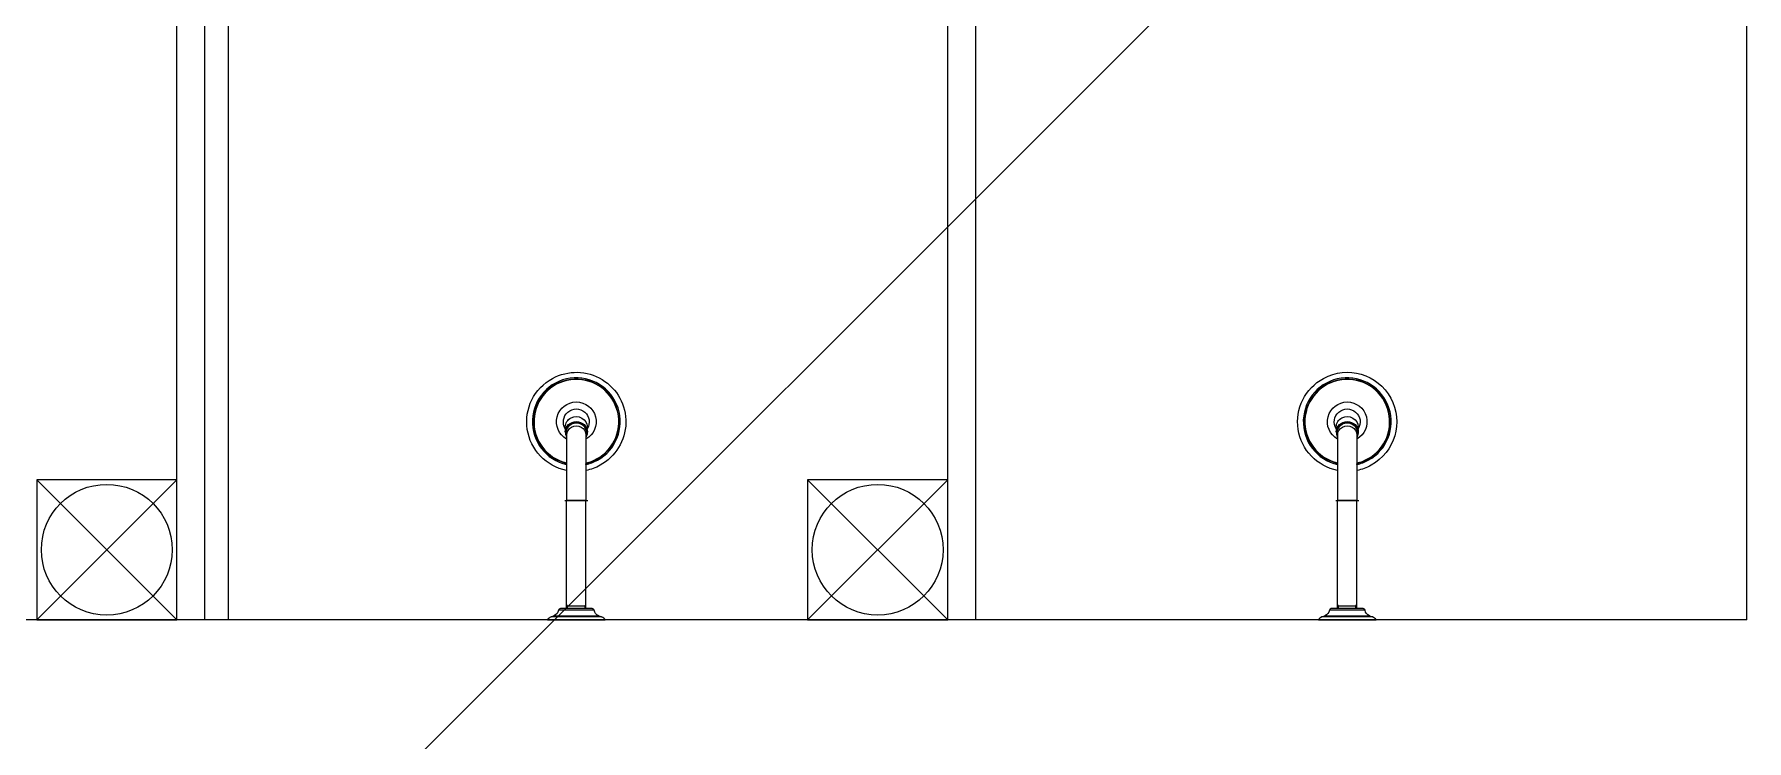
# Model space of a CAD drawing. Header units: millimetres. Extents: x 732 to 1037, y 127 to 299.
# Drawn here: x 735.025 to 736.858, y 278.494 to 279.25 of the extents above; entities that cross this region are included whole.
import ezdxf

# ---------------------------------------------------------------- set-up
doc = ezdxf.new("R2010")
doc.units = ezdxf.units.MM
doc.layers.add('I-ARQ', color=8, linetype='Continuous')

# ---------------------------------------------------------------- blocks, each defined once
blk = doc.blocks.new('A$C4CA24491')
at = {"layer": 'I-ARQ', "color": 2}
blk.add_line((0, 2.3468), (12.75, 15.0968), dxfattribs=at)

msp = doc.modelspace()

# ---------------------------------------------------------------- linework, layer by layer
at = {"layer": 'I-ARQ'}
for p, q in [((736.8576, 278.6231), (736.8576, 280.0231)), ((735.1776, 278.6231), (735.1776, 279.9831)), ((735.2076, 278.6231), (735.2076, 279.9831)), ((735.2326, 279.9831), (735.2326, 278.6231)), ((736.0026, 278.6231), (736.0026, 279.9831)), ((736.0326, 278.6231), (736.0326, 279.9831)), ((735.1776, 278.7731), (735.0276, 278.6231)), ((735.1776, 278.6231), (735.0276, 278.7731)), ((735.0276, 278.7731), (735.0276, 278.6231)), ((735.1776, 278.7731), (735.0276, 278.7731)), ((735.1776, 278.6231), (735.1776, 278.7731)), ((736.0026, 278.7731), (735.8526, 278.6231)), ((736.0026, 278.6231), (735.8526, 278.7731)), ((735.8526, 278.7731), (735.8526, 278.6231)), ((736.0026, 278.7731), (735.8526, 278.7731)), ((736.0026, 278.6231), (736.0026, 278.7731)), ((736.8576, 278.6231), (734.3826, 278.6231)), ((735.0276, 278.6231), (735.1776, 278.6231)), ((735.8526, 278.6231), (736.0026, 278.6231))]:
    msp.add_line(p, q, dxfattribs=at)
for points in [[(735.5947, 278.783, -0.700978), (735.5796, 278.8816, -1), (735.6305, 278.7885, -0.07613), (735.6154, 278.783)], [(736.4197, 278.783, -0.700978), (736.4046, 278.8816, -1), (736.4555, 278.7885, -0.07613), (736.4404, 278.783)], [(735.6154, 278.7893, 0.06962), (735.6276, 278.7939, 5.480122), (735.5947, 278.7893)], [(735.6154, 278.7893), (735.6154, 278.7906, 0.067971), (735.627, 278.795, 5.429636), (735.5947, 278.7906)], [(735.6154, 278.8166), (735.6154, 278.791, 0.067551), (735.6268, 278.7953, 5.416932), (735.5947, 278.791)], [(736.4404, 278.7893, 0.06962), (736.4526, 278.7939, 5.480122), (736.4197, 278.7893)], [(736.4404, 278.7893), (736.4404, 278.7906, 0.067971), (736.452, 278.795, 5.429636), (736.4197, 278.7906)], [(736.4404, 278.8166), (736.4404, 278.791, 0.067551), (736.4518, 278.7953, 5.416932), (736.4197, 278.791)], [(735.5947, 278.8166, -3.836175), (735.6154, 278.8166)], [(735.5933, 278.8277, -1.802734), (735.6168, 278.8277)], [(736.4197, 278.8166, -3.836175), (736.4404, 278.8166)], [(736.4183, 278.8277, -1.802734), (736.4418, 278.8277)], [(735.5933, 278.8296), (735.5933, 278.8241, 0.128945), (735.5947, 278.8189)], [(736.4183, 278.8296), (736.4183, 278.8241, 0.128945), (736.4197, 278.8189)], [(735.586, 278.6334, -0.280777), (735.5811, 278.6273)], [(735.6242, 278.6334, 0.377188), (735.6222, 278.6351), (735.588, 278.6351, 0.377188), (735.586, 278.6334)], [(735.629, 278.6273, -0.280777), (735.6242, 278.6334)], [(736.411, 278.6334, -0.280777), (736.4061, 278.6273)], [(736.4492, 278.6334, 0.377188), (736.4472, 278.6351), (736.413, 278.6351, 0.377188), (736.411, 278.6334)], [(736.454, 278.6273, -0.280777), (736.4492, 278.6334)], [(735.578, 278.6261, 0.164371), (735.5742, 278.6231), (735.636, 278.6231, 0.164371), (735.6322, 278.6261)], [(736.403, 278.6261, 0.164371), (736.3992, 278.6231), (736.461, 278.6231, 0.164371), (736.4572, 278.6261)]]:
    msp.add_lwpolyline(points, format="xyb", dxfattribs=at)
for points in [[(735.6168, 278.8277), (735.6168, 278.8296)], [(736.4418, 278.8277), (736.4418, 278.8296)], [(735.5947, 278.8261), (735.5947, 278.8166)], [(735.5947, 278.8166), (735.5947, 278.783)], [(735.6154, 278.8261), (735.6154, 278.8166)], [(735.6168, 278.8242), (735.6168, 278.8277)], [(736.4197, 278.8261), (736.4197, 278.8166)], [(736.4197, 278.8166), (736.4197, 278.783)], [(736.4404, 278.8261), (736.4404, 278.8166)], [(736.4418, 278.8242), (736.4418, 278.8277)], [(735.5947, 278.783), (735.5947, 278.7508)], [(735.6154, 278.7893), (735.6154, 278.783)], [(735.6154, 278.783), (735.6154, 278.7508)], [(736.4197, 278.783), (736.4197, 278.7508)], [(736.4404, 278.7893), (736.4404, 278.783)], [(736.4404, 278.783), (736.4404, 278.7508)], [(735.5927, 278.7508), (735.6175, 278.7508)], [(735.5947, 278.6351), (735.5947, 278.7508)], [(735.6154, 278.7508), (735.5947, 278.7508)], [(735.6154, 278.6351), (735.6154, 278.7508)], [(736.4177, 278.7508), (736.4425, 278.7508)], [(736.4197, 278.6351), (736.4197, 278.7508)], [(736.4404, 278.7508), (736.4197, 278.7508)], [(736.4404, 278.6351), (736.4404, 278.7508)], [(735.6242, 278.6334), (735.586, 278.6334)], [(735.5958, 278.6351), (735.5958, 278.6375), (735.5947, 278.6393)], [(735.6154, 278.6375), (735.5947, 278.6375)], [(735.6144, 278.6375), (735.5969, 278.6375)], [(735.6144, 278.6375), (735.6154, 278.6393)], [(735.6144, 278.6351), (735.6144, 278.6375)], [(736.4492, 278.6334), (736.411, 278.6334)], [(736.4208, 278.6351), (736.4208, 278.6375), (736.4197, 278.6393)], [(736.4404, 278.6375), (736.4197, 278.6375)], [(736.4394, 278.6375), (736.4219, 278.6375)], [(736.4394, 278.6375), (736.4404, 278.6393)], [(736.4394, 278.6351), (736.4394, 278.6375)]]:
    msp.add_lwpolyline(points, dxfattribs=at)
for points in [[(735.6322, 278.6261), (735.578, 278.6261), (735.5811, 278.6273), (735.629, 278.6273)], [(736.4572, 278.6261), (736.403, 278.6261), (736.4061, 278.6273), (736.454, 278.6273)]]:
    msp.add_lwpolyline(points, close=True, dxfattribs=at)
for centre in [(735.1026, 278.6981), (735.9276, 278.6981)]:
    msp.add_circle(centre, 0.07, dxfattribs=at)
at = {"layer": 'I-ARQ', "extrusion": (0, 0, -1)}
for centre, major_axis, ratio, start_param, end_param in [((735.6051, 278.824), (0.0113, 0), 0.939693, 2.733002, 6.691777), ((735.6051, 278.824), (0.0112, 0), 0.939693, 2.754135, 6.670643), ((735.6051, 278.8296), (-0.0118, 0), 0.939693, -0.000029, 1.070796), ((735.6051, 278.8242), (-0.0118, 0), 0.939693, -0.000042, 3.14155), ((735.6051, 278.8241), (0.0105, 0), 0.939693, 3.141564, 4.212389), ((735.6051, 278.821), (-0.0103, 0), 0.939693, 0, 3.141593), ((735.6051, 278.8296), (-0.0118, 0), 0.939693, 1.070796, 3.141564), ((735.6051, 278.8241), (0.0105, 0), 0.939693, 4.212389, 6.283156), ((736.4301, 278.824), (0.0113, 0), 0.939693, 2.733002, 6.691777), ((736.4301, 278.824), (0.0112, 0), 0.939693, 2.754135, 6.670643), ((736.4301, 278.8296), (-0.0118, 0), 0.939693, -0.000029, 1.070796), ((736.4301, 278.8242), (-0.0118, 0), 0.939693, -0.000042, 3.14155), ((736.4301, 278.8241), (0.0105, 0), 0.939693, 3.141564, 4.212389), ((736.4301, 278.821), (-0.0103, 0), 0.939693, 0, 3.141593), ((736.4301, 278.8296), (-0.0118, 0), 0.939693, 1.070796, 3.141564), ((736.4301, 278.8241), (0.0105, 0), 0.939693, 4.212389, 6.283156), ((735.6051, 278.8241), (-0.0105, 0), 0.939693, -0.199439, -0.000029), ((735.6051, 278.8247), (0.00722, 0.00722), 1, 3.73929, 3.900306), ((735.6051, 278.8247), (-0.00722, 0.00722), 1, 2.382882, 2.5439), ((735.6051, 278.8242), (-0.0118, 0), 0.942388, 3.140774, 3.638398), ((735.6051, 278.8241), (0.0105, 0), 0.939693, -0.000029, 0.199444), ((736.4301, 278.8241), (-0.0105, 0), 0.939693, -0.199439, -0.000029), ((736.4301, 278.8247), (0.00722, 0.00722), 1, 3.73929, 3.900306), ((736.4301, 278.8247), (-0.00722, 0.00722), 1, 2.382882, 2.5439), ((736.4301, 278.8242), (-0.0118, 0), 0.942388, 3.140774, 3.638398), ((736.4301, 278.8241), (0.0105, 0), 0.939693, -0.000029, 0.199444)]:
    msp.add_ellipse(centre, major_axis=major_axis, ratio=ratio, start_param=start_param, end_param=end_param, dxfattribs=at)

# ---------------------------------------------------------------- block references
msp.add_blockref('A$C4CA24491', (733.6326, 274.3273))

doc.saveas('drawing.dxf')
